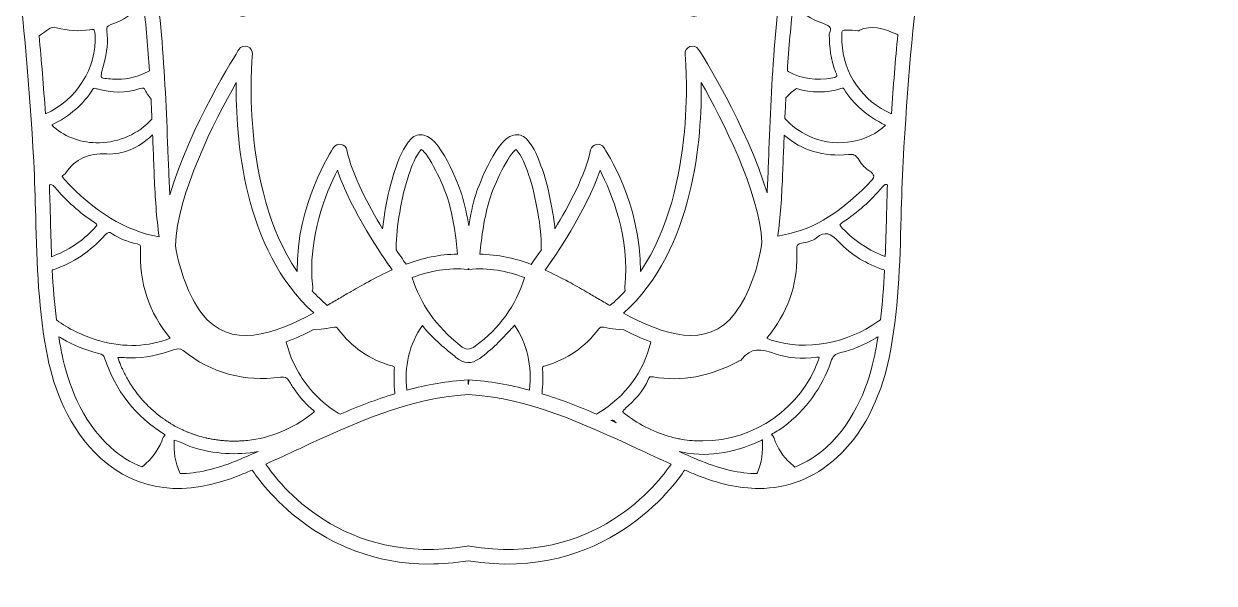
# Model space of a CAD drawing. Extents: x 467 to 8573, y -6014 to -20.
# Drawn here: x 4181 to 5089, y -2994 to -2568 of the extents above; entities that cross this region are included whole.
import ezdxf

# ---------------------------------------------------------------- set-up
doc = ezdxf.new("R2010")
doc.units = 0
doc.header["$MEASUREMENT"] = 0
doc.layers.add('Layer 1', color=7, linetype='Continuous')

# ---------------------------------------------------------------- blocks, each defined once
blk = doc.blocks.new('block 11')
at = {"layer": 'Layer 1', "lineweight": 0}
for points, knots in [([(5549.01, -1461.07), (5546.22, -1459.96), (5543.09, -1461.26), (5541.86, -1463.99), (5541.56, -1464.71), (5524.61, -1501.55), (5481.88, -1542.69), (5481.51, -1532.3), (5481.78, -1521.87), (5483.01, -1511.43), (5485.06, -1494.14), (5492.33, -1458.39), (5508.91, -1447.47), (5468.25, -1474.16), (5424.57, -1497.83), (5368.84, -1567), (5368.74, -1558.25), (5369.06, -1549.45), (5370.1, -1540.66), (5372.11, -1523.36), (5379.38, -1487.62), (5396.02, -1476.7), (5351.77, -1505.76), (5303.94, -1531.19), (5241, -1615.47), (5239.7, -1599.83), (5239.39, -1584.22), (5241.22, -1568.57), (5243.27, -1551.27), (5250.53, -1515.49), (5267.12, -1504.62), (5220.79, -1535.03), (5170.44, -1561.49), (5102.93, -1655.94), (5097.73, -1663.24), (5092.98, -1670.96), (5088.96, -1679.01), (5088.22, -1666.14), (5088.26, -1653.26), (5089.78, -1640.33), (5091.79, -1623.02), (5099.06, -1587.24), (5115.68, -1576.32), (5087.06, -1595.13), (5056.93, -1612.43), (5022.19, -1645.12), (5020.7, -1623.96), (5005.02, -1607.26), (4994.41, -1595.94), (4979.68, -1580.28), (4964.1, -1565.09), (4948.08, -1550.78), (4942.38, -1545.69), (4936.54, -1540.74), (4930.91, -1535.95), (4929.5, -1534.75), (4928.1, -1533.56), (4926.72, -1532.36), (4943.83, -1515.97), (5006.37, -1445.17), (5021.95, -1273.7), (5039.64, -1079.17), (4854.06, -790.77), (4846.16, -778.61), (4846.16, -778.61), (4845.71, -778.88), (4845.71, -778.88), (4845.61, -778.45), (4845.51, -778.03), (4845.39, -777.58), (4821.47, -682.42), (4796.71, -584.01), (4796.45, -483.92), (4796.45, -483.92), (4796.42, -475.23), (4796.42, -475.23), (4796.02, -336.5), (4795.58, -179.26), (4883.6, -61.38), (4883.6, -61.38), (4914.24, -20.33), (4914.24, -20.33), (4914.24, -20.33), (4875.46, -53.81), (4875.46, -53.81), (4874.81, -54.37), (4811.02, -109.91), (4748.21, -206.1), (4690.23, -294.92), (4621.1, -437.67), (4621.1, -613.6), (4621.1, -613.6), (4622.06, -636.94), (4622.06, -636.94), (4554.04, -537.22), (4525.32, -478.68), (4525.03, -478.06), (4525.03, -478.06), (4520, -467.74), (4520, -467.74), (4520, -467.74), (4514.97, -478.06), (4514.97, -478.06), (4514.68, -478.68), (4485.96, -537.22), (4417.94, -636.94), (4417.94, -636.94), (4418.9, -613.36), (4418.9, -613.36), (4418.9, -437.67), (4349.77, -294.92), (4291.79, -206.1), (4228.98, -109.91), (4165.18, -54.37), (4164.54, -53.81), (4164.54, -53.81), (4125.76, -20.33), (4125.76, -20.33), (4125.76, -20.33), (4156.41, -61.38), (4156.41, -61.38), (4244.42, -179.26), (4243.98, -336.48), (4243.58, -475.2), (4243.58, -475.2), (4243.55, -483.92), (4243.55, -483.92), (4243.29, -584.01), (4218.55, -682.42), (4194.61, -777.58), (4194.49, -778.03), (4194.39, -778.45), (4194.29, -778.88), (4194.29, -778.88), (4193.84, -778.61), (4193.84, -778.61), (4185.94, -790.77), (4000.36, -1079.17), (4018.05, -1273.7), (4033.63, -1445.15), (4096.17, -1515.97), (4113.29, -1532.36), (4111.9, -1533.56), (4110.5, -1534.74), (4109.1, -1535.93), (4103.46, -1540.73), (4097.62, -1545.69), (4091.92, -1550.78), (4075.88, -1565.11), (4060.3, -1580.31), (4045.59, -1595.94), (4034.98, -1607.26), (4019.28, -1623.96), (4017.81, -1645.12), (3983.07, -1612.43), (3952.94, -1595.13), (3924.32, -1576.32), (3940.94, -1587.24), (3948.21, -1623.02), (3950.22, -1640.33), (3951.74, -1653.26), (3951.78, -1666.14), (3951.04, -1679.01), (3947.02, -1670.96), (3942.27, -1663.24), (3937.07, -1655.94), (3869.56, -1561.49), (3819.21, -1535.03), (3772.88, -1504.62), (3789.47, -1515.49), (3796.73, -1551.27), (3798.78, -1568.57), (3800.61, -1584.22), (3800.3, -1599.83), (3799, -1615.47), (3736.06, -1531.19), (3688.23, -1505.76), (3644, -1476.7), (3660.62, -1487.62), (3667.89, -1523.36), (3669.9, -1540.66), (3670.94, -1549.45), (3671.27, -1558.25), (3671.16, -1567), (3615.43, -1497.83), (3571.75, -1474.16), (3531.09, -1447.47), (3547.67, -1458.39), (3554.94, -1494.14), (3556.99, -1511.43), (3558.22, -1521.87), (3558.49, -1532.3), (3558.12, -1542.71), (3515.35, -1501.51), (3498.44, -1464.69), (3498.14, -1463.99), (3496.91, -1461.26), (3493.78, -1459.96), (3490.99, -1461.07), (3488.19, -1462.16), (3486.77, -1465.25), (3487.74, -1468.09), (3488.09, -1469.09), (3507.35, -1523.1), (3554.8, -1581.13), (3558.71, -1585.91), (3562.81, -1590.71), (3567.09, -1595.48), (3591.63, -1622.96), (3622.57, -1650.43), (3660.91, -1672.82), (3665.41, -1675.46), (3670.09, -1678.04), (3674.81, -1680.55), (3686.3, -1686.62), (3698.41, -1692.17), (3711.16, -1697.17), (3715.55, -1698.91), (3720.07, -1700.6), (3724.64, -1702.15), (3731.77, -1704.66), (3739.08, -1706.93), (3746.6, -1709.01), (3761.84, -1713.22), (3776.38, -1717.44), (3790.25, -1721.62), (3795.17, -1723.1), (3800.01, -1724.55), (3804.79, -1726), (3811.12, -1727.98), (3817.3, -1729.93), (3823.34, -1731.89), (3827.93, -1733.36), (3832.4, -1734.81), (3836.8, -1736.29), (3844.24, -1738.77), (3851.46, -1741.23), (3858.47, -1743.68), (3843.71, -1761.28), (3832.18, -1784.72), (3824.14, -1813.51), (3815.71, -1843.69), (3812.88, -1877.04), (3815.74, -1912.6), (3816.41, -1920.92), (3817.95, -1929.11), (3819.41, -1937.03), (3821.39, -1947.58), (3823.23, -1957.54), (3823.22, -1967.76), (3823.2, -1978.19), (3821.8, -1988.89), (3820.44, -1999.23), (3819.11, -2009.47), (3817.71, -2020.05), (3817.57, -2030.71), (3817.25, -2056.67), (3824.58, -2083.1), (3838.29, -2105.16), (3841.72, -2110.71), (3845.55, -2116), (3849.27, -2121.12), (3853.8, -2127.36), (3858.06, -2133.25), (3861.73, -2139.61), (3869.12, -2152.46), (3868.86, -2163.88), (3868.57, -2177.07), (3868.39, -2185.48), (3868.18, -2194.18), (3870.01, -2203.81), (3878.66, -2249.44), (3913.59, -2284.23), (3950.89, -2303.97), (3864.82, -2290.54), (3795.2, -2262.97), (3772.66, -2243.24), (3772.66, -2243.24), (3764.59, -2250.9), (3764.59, -2250.9), (3766.33, -2253.1), (3807.84, -2305.3), (3879.55, -2351.29), (3930.79, -2384.14), (4005.31, -2418.13), (4094.34, -2418.11), (4114.02, -2418.11), (4134.43, -2416.46), (4155.43, -2412.75), (4023.6, -2519.42), (3848.4, -2482.83), (3840.71, -2481.16), (3840.71, -2481.16), (3840.69, -2481.3), (3840.69, -2481.3), (3840.69, -2481.3), (3839.41, -2480.99), (3839.41, -2480.99), (3839.41, -2480.99), (3839.41, -2486.86), (3839.41, -2486.86), (3839.41, -2486.86), (3837.07, -2491.66), (3837.07, -2491.66), (3837.07, -2491.66), (3837.55, -2491.83), (3837.55, -2491.83), (3837.55, -2491.83), (3837.53, -2491.86), (3837.53, -2491.86), (3841.05, -2493.19), (3924.94, -2524.52), (4034.71, -2530.07), (4045.42, -2530.6), (4056, -2530.87), (4066.44, -2530.87), (4104.43, -2530.87), (4140.55, -2527.27), (4174.61, -2520.24), (4180.58, -2565.47), (4184.88, -2614.05), (4188.13, -2672.58), (4188.89, -2686.42), (4189.29, -2700.87), (4189.66, -2714.83), (4190.64, -2750.6), (4191.66, -2787.59), (4198.84, -2822.33), (4203.48, -2844.77), (4214.25, -2876.26), (4239.23, -2898.88), (4267.71, -2924.67), (4303.75, -2928.93), (4346.34, -2911.56), (4349.19, -2910.4), (4352.06, -2909.17), (4354.91, -2907.96), (4361.51, -2917.99), (4405.57, -2979.66), (4489.9, -2979.66), (4499.42, -2979.66), (4509.45, -2978.88), (4520, -2977.15), (4624, -2994.25), (4677.74, -2919.12), (4685.09, -2907.96), (4687.94, -2909.17), (4690.81, -2910.4), (4693.66, -2911.56), (4710.77, -2918.54), (4726.83, -2922.02), (4741.76, -2922.02), (4763.99, -2922.02), (4783.74, -2914.31), (4800.77, -2898.88), (4825.75, -2876.26), (4836.52, -2844.77), (4841.16, -2822.33), (4848.34, -2787.59), (4849.37, -2750.6), (4850.34, -2714.83), (4850.71, -2700.87), (4851.11, -2686.42), (4851.87, -2672.58), (4855.12, -2614.05), (4859.42, -2565.47), (4865.39, -2520.24), (4899.45, -2527.28), (4935.57, -2530.87), (4973.56, -2530.87), (4983.98, -2530.87), (4994.58, -2530.6), (5005.29, -2530.07), (5115.05, -2524.52), (5198.95, -2493.19), (5202.47, -2491.86), (5202.47, -2491.86), (5202.45, -2491.81), (5202.45, -2491.81), (5202.45, -2491.81), (5202.98, -2491.62), (5202.98, -2491.62), (5202.98, -2491.62), (5200.59, -2486.59), (5200.59, -2486.59), (5200.59, -2486.59), (5200.59, -2480.99), (5200.59, -2480.99), (5200.59, -2480.99), (5199.16, -2481.04), (5199.16, -2481.04), (5199.16, -2481.04), (5198.63, -2481.32), (5198.63, -2481.32), (5184.51, -2484.27), (5013.74, -2517.23), (4884.57, -2412.75), (4905.57, -2416.46), (4925.96, -2418.11), (4945.66, -2418.11), (5034.69, -2418.11), (5109.21, -2384.14), (5160.45, -2351.29), (5232.16, -2305.3), (5273.67, -2253.1), (5275.41, -2250.9), (5275.41, -2250.9), (5267.34, -2243.24), (5267.34, -2243.24), (5244.8, -2262.97), (5175.18, -2290.54), (5089.13, -2303.97), (5126.41, -2284.23), (5161.34, -2249.44), (5169.99, -2203.81), (5171.82, -2194.18), (5171.61, -2185.48), (5171.43, -2177.07), (5171.14, -2163.88), (5170.88, -2152.46), (5178.27, -2139.61), (5181.94, -2133.25), (5186.2, -2127.36), (5190.73, -2121.12), (5194.45, -2116), (5198.28, -2110.71), (5201.71, -2105.16), (5215.42, -2083.1), (5222.75, -2056.67), (5222.43, -2030.71), (5222.29, -2020.05), (5220.89, -2009.47), (5219.56, -1999.23), (5218.2, -1988.89), (5216.8, -1978.19), (5216.78, -1967.76), (5216.77, -1957.54), (5218.61, -1947.58), (5220.59, -1937.03), (5222.05, -1929.11), (5223.59, -1920.92), (5224.26, -1912.6), (5227.12, -1877.04), (5224.29, -1843.69), (5215.86, -1813.51), (5207.82, -1784.7), (5196.29, -1761.26), (5181.53, -1743.67), (5214.1, -1732.28), (5251.06, -1720.78), (5293.4, -1709.01), (5485.31, -1655.72), (5551.62, -1469.98), (5552.26, -1468.09), (5553.23, -1465.25), (5551.81, -1462.16), (5549.01, -1461.07)], [0, 0, 0, 0, 1, 1, 1, 2, 2, 2, 3, 3, 3, 4, 4, 4, 5, 5, 5, 6, 6, 6, 7, 7, 7, 8, 8, 8, 9, 9, 9, 10, 10, 10, 11, 11, 11, 12, 12, 12, 13, 13, 13, 14, 14, 14, 15, 15, 15, 16, 16, 16, 17, 17, 17, 18, 18, 18, 19, 19, 19, 20, 20, 20, 21, 21, 21, 22, 22, 22, 23, 23, 23, 24, 24, 24, 25, 25, 25, 26, 26, 26, 27, 27, 27, 28, 28, 28, 29, 29, 29, 30, 30, 30, 31, 31, 31, 32, 32, 32, 33, 33, 33, 34, 34, 34, 35, 35, 35, 36, 36, 36, 37, 37, 37, 38, 38, 38, 39, 39, 39, 40, 40, 40, 41, 41, 41, 42, 42, 42, 43, 43, 43, 44, 44, 44, 45, 45, 45, 46, 46, 46, 47, 47, 47, 48, 48, 48, 49, 49, 49, 50, 50, 50, 51, 51, 51, 52, 52, 52, 53, 53, 53, 54, 54, 54, 55, 55, 55, 56, 56, 56, 57, 57, 57, 58, 58, 58, 59, 59, 59, 60, 60, 60, 61, 61, 61, 62, 62, 62, 63, 63, 63, 64, 64, 64, 65, 65, 65, 66, 66, 66, 67, 67, 67, 68, 68, 68, 69, 69, 69, 70, 70, 70, 71, 71, 71, 72, 72, 72, 73, 73, 73, 74, 74, 74, 75, 75, 75, 76, 76, 76, 77, 77, 77, 78, 78, 78, 79, 79, 79, 80, 80, 80, 81, 81, 81, 82, 82, 82, 83, 83, 83, 84, 84, 84, 85, 85, 85, 86, 86, 86, 87, 87, 87, 88, 88, 88, 89, 89, 89, 90, 90, 90, 91, 91, 91, 92, 92, 92, 93, 93, 93, 94, 94, 94, 95, 95, 95, 96, 96, 96, 97, 97, 97, 98, 98, 98, 99, 99, 99, 100, 100, 100, 101, 101, 101, 102, 102, 102, 103, 103, 103, 104, 104, 104, 105, 105, 105, 106, 106, 106, 107, 107, 107, 108, 108, 108, 109, 109, 109, 110, 110, 110, 111, 111, 111, 112, 112, 112, 113, 113, 113, 114, 114, 114, 115, 115, 115, 116, 116, 116, 117, 117, 117, 118, 118, 118, 119, 119, 119, 120, 120, 120, 121, 121, 121, 122, 122, 122, 123, 123, 123, 124, 124, 124, 125, 125, 125, 126, 126, 126, 127, 127, 127, 128, 128, 128, 129, 129, 129, 130, 130, 130, 131, 131, 131, 132, 132, 132, 133, 133, 133, 134, 134, 134, 135, 135, 135, 136, 136, 136, 137, 137, 137, 138, 138, 138, 139, 139, 139, 140, 140, 140, 141, 141, 141, 142, 142, 142, 143, 143, 143, 144, 144, 144, 145, 145, 145, 146, 146, 146, 147, 147, 147, 148, 148, 148, 149, 149, 149, 150, 150, 150, 151, 151, 151, 152, 152, 152, 152]), ([(4749.46, -2663.39), (4749.17, -2670.35), (4748.89, -2677.33), (4748.6, -2684.31), (4748.43, -2688.4), (4748.23, -2692.51), (4748.01, -2696.61), (4732.39, -2644.89), (4697.57, -2590.11), (4695.69, -2587.18), (4694.27, -2584.99), (4691.56, -2584.07), (4689.12, -2584.93), (4686.68, -2585.78), (4685.14, -2588.2), (4685.42, -2590.78), (4685.54, -2591.94), (4695.28, -2691.92), (4651.27, -2756.61), (4652.02, -2705.31), (4624.69, -2663.81), (4623.44, -2661.92), (4622.19, -2660.08), (4619.96, -2659.14), (4617.74, -2659.55), (4615.54, -2659.96), (4613.8, -2661.66), (4613.32, -2663.85), (4609.11, -2683.2), (4596.82, -2706.25), (4586.05, -2723.88), (4585.59, -2719.27), (4584.89, -2714.46), (4583.96, -2709.37), (4582.01, -2698.88), (4579.98, -2688.64), (4576.46, -2678.79), (4573.75, -2671.17), (4570.37, -2661.68), (4564.23, -2655.4), (4561.52, -2652.64), (4558.04, -2651.59), (4554.42, -2652.48), (4539.59, -2656.12), (4525.75, -2697.36), (4525.61, -2697.77), (4523.23, -2705.7), (4521.54, -2713.76), (4520.26, -2721.62), (4518.99, -2713.76), (4517.3, -2705.7), (4514.9, -2697.77), (4514.78, -2697.36), (4500.92, -2656.12), (4486.09, -2652.48), (4482.48, -2651.59), (4479, -2652.64), (4476.28, -2655.4), (4470.14, -2661.68), (4466.76, -2671.17), (4464.05, -2678.79), (4460.55, -2688.64), (4458.5, -2698.88), (4456.56, -2709.37), (4455.62, -2714.46), (4454.94, -2719.27), (4454.46, -2723.88), (4443.69, -2706.25), (4431.42, -2683.2), (4427.19, -2663.85), (4426.71, -2661.66), (4424.97, -2659.96), (4422.77, -2659.55), (4420.55, -2659.14), (4418.33, -2660.08), (4417.09, -2661.92), (4415.83, -2663.81), (4388.49, -2705.31), (4389.24, -2756.61), (4345.23, -2691.92), (4354.98, -2591.94), (4355.1, -2590.78), (4355.37, -2588.2), (4353.83, -2585.78), (4351.39, -2584.93), (4348.95, -2584.07), (4346.24, -2584.99), (4344.84, -2587.18), (4342.93, -2590.15), (4307.45, -2645.93), (4292.08, -2698.08), (4291.81, -2693.49), (4291.58, -2688.9), (4291.4, -2684.31), (4291.11, -2677.34), (4290.83, -2670.4), (4290.56, -2663.44), (4288.27, -2605.78), (4285.89, -2546.19), (4271.93, -2488.06), (4277.88, -2485.22), (4283.75, -2482.27), (4289.5, -2479.17), (4294.04, -2490.67), (4308.32, -2521.13), (4344.09, -2560.1), (4345.16, -2561.26), (4346.65, -2561.91), (4348.22, -2561.91), (4348.36, -2561.91), (4348.49, -2561.91), (4348.61, -2561.89), (4350.32, -2561.77), (4351.87, -2560.88), (4352.83, -2559.47), (4353.63, -2558.32), (4371.97, -2531.06), (4374.31, -2495.84), (4374.33, -2495.84), (4374.33, -2495.84), (4374.33, -2495.84), (4379.33, -2493.93), (4384.58, -2491.81), (4390.01, -2489.47), (4395.78, -2494.69), (4411.18, -2509.54), (4414.55, -2522.52), (4415.11, -2524.69), (4416.9, -2526.31), (4419.12, -2526.65), (4419.39, -2526.69), (4419.68, -2526.7), (4419.96, -2526.7), (4421.87, -2526.7), (4423.69, -2525.72), (4424.72, -2524.06), (4425.54, -2522.73), (4444.82, -2491.14), (4444.82, -2461.33), (4444.82, -2460.98), (4444.77, -2460.63), (4444.7, -2460.29), (4444.71, -2460.29), (4444.71, -2460.29), (4444.71, -2460.29), (4446.23, -2459.29), (4447.75, -2458.26), (4449.25, -2457.24), (4449.25, -2457.24), (4449.25, -2457.24), (4449.27, -2457.24), (4462.8, -2473.09), (4481.08, -2497.65), (4481.45, -2507.39), (4481.56, -2509.97), (4483.4, -2512.12), (4485.92, -2512.64), (4486.3, -2512.71), (4486.67, -2512.76), (4487.05, -2512.76), (4489.17, -2512.76), (4491.15, -2511.55), (4492.08, -2509.57), (4493.31, -2507.01), (4522.03, -2446.13), (4510.43, -2396.94), (4510.34, -2396.64), (4510.24, -2396.35), (4510.12, -2396.06), (4510.12, -2396.06), (4510.14, -2396.05), (4510.14, -2396.05), (4513.77, -2390.25), (4517.08, -2384.17), (4520, -2377.84), (4522.92, -2384.17), (4526.23, -2390.25), (4529.86, -2396.05), (4529.86, -2396.05), (4529.88, -2396.06), (4529.88, -2396.06), (4529.76, -2396.35), (4529.64, -2396.64), (4529.57, -2396.94), (4517.97, -2446.13), (4546.69, -2507.01), (4547.92, -2509.57), (4548.85, -2511.55), (4550.83, -2512.76), (4552.95, -2512.76), (4553.33, -2512.76), (4553.7, -2512.71), (4554.08, -2512.64), (4556.6, -2512.12), (4558.44, -2509.97), (4558.55, -2507.39), (4558.92, -2497.65), (4577.2, -2473.09), (4590.73, -2457.24), (4590.75, -2457.24), (4590.75, -2457.24), (4590.75, -2457.24), (4592.25, -2458.26), (4593.77, -2459.29), (4595.29, -2460.29), (4595.23, -2460.63), (4595.18, -2460.98), (4595.18, -2461.33), (4595.18, -2491.14), (4614.47, -2522.73), (4615.28, -2524.06), (4616.31, -2525.72), (4618.13, -2526.7), (4620.04, -2526.7), (4620.32, -2526.7), (4620.59, -2526.69), (4620.88, -2526.65), (4623.1, -2526.31), (4624.89, -2524.69), (4625.45, -2522.52), (4628.82, -2509.54), (4644.22, -2494.69), (4649.99, -2489.47), (4655.42, -2491.81), (4660.67, -2493.93), (4665.67, -2495.84), (4665.67, -2495.84), (4665.67, -2495.84), (4665.69, -2495.84), (4668.03, -2531.06), (4686.37, -2558.32), (4687.17, -2559.47), (4688.13, -2560.88), (4689.68, -2561.77), (4691.39, -2561.89), (4691.53, -2561.91), (4691.64, -2561.91), (4691.78, -2561.91), (4693.35, -2561.91), (4694.84, -2561.26), (4695.91, -2560.1), (4731.68, -2521.13), (4745.94, -2490.67), (4750.48, -2479.18), (4756.25, -2482.27), (4762.12, -2485.22), (4768.07, -2488.06), (4754.11, -2546.17), (4751.73, -2605.74), (4749.46, -2663.39)], [0, 0, 0, 0, 1, 1, 1, 2, 2, 2, 3, 3, 3, 4, 4, 4, 5, 5, 5, 6, 6, 6, 7, 7, 7, 8, 8, 8, 9, 9, 9, 10, 10, 10, 11, 11, 11, 12, 12, 12, 13, 13, 13, 14, 14, 14, 15, 15, 15, 16, 16, 16, 17, 17, 17, 18, 18, 18, 19, 19, 19, 20, 20, 20, 21, 21, 21, 22, 22, 22, 23, 23, 23, 24, 24, 24, 25, 25, 25, 26, 26, 26, 27, 27, 27, 28, 28, 28, 29, 29, 29, 30, 30, 30, 31, 31, 31, 32, 32, 32, 33, 33, 33, 34, 34, 34, 35, 35, 35, 36, 36, 36, 37, 37, 37, 38, 38, 38, 39, 39, 39, 40, 40, 40, 41, 41, 41, 42, 42, 42, 43, 43, 43, 44, 44, 44, 45, 45, 45, 46, 46, 46, 47, 47, 47, 48, 48, 48, 49, 49, 49, 50, 50, 50, 51, 51, 51, 52, 52, 52, 53, 53, 53, 54, 54, 54, 55, 55, 55, 56, 56, 56, 57, 57, 57, 58, 58, 58, 59, 59, 59, 60, 60, 60, 61, 61, 61, 62, 62, 62, 63, 63, 63, 64, 64, 64, 65, 65, 65, 66, 66, 66, 67, 67, 67, 68, 68, 68, 69, 69, 69, 70, 70, 70, 71, 71, 71, 72, 72, 72, 73, 73, 73, 74, 74, 74, 75, 75, 75, 76, 76, 76, 77, 77, 77, 78, 78, 78, 79, 79, 79, 80, 80, 80, 81, 81, 81, 82, 82, 82, 83, 83, 83, 83]), ([(4243.99, -2572.98), (4243.62, -2570.2), (4243.93, -2569.36), (4246.98, -2568.27), (4256.84, -2564.79), (4265.2, -2559.3), (4271.89, -2551.96), (4273.97, -2569.01), (4275.42, -2586.14), (4276.52, -2603.46), (4276.52, -2603.46), (4275.46, -2604.02), (4275.46, -2604.02), (4268.38, -2607.88), (4260.27, -2609.89), (4252.03, -2609.81), (4252.03, -2609.81), (4251.25, -2609.81), (4251.25, -2609.81), (4250.75, -2609.81), (4250.26, -2609.82), (4249.76, -2609.79), (4246.11, -2609.65), (4240.58, -2609.41), (4239.81, -2608.37), (4239.1, -2607.37), (4240.53, -2602.35), (4241.47, -2599.04), (4244.3, -2589.16), (4245.1, -2580.87), (4243.99, -2572.98)], [0, 0, 0, 0, 1, 1, 1, 2, 2, 2, 3, 3, 3, 4, 4, 4, 5, 5, 5, 6, 6, 6, 7, 7, 7, 8, 8, 8, 9, 9, 9, 10, 10, 10, 10]), ([(4770.87, -2554.23), (4774.61, -2559.71), (4781.02, -2563.96), (4790.48, -2567.18), (4793.84, -2568.34), (4795.6, -2569.42), (4796.16, -2570.68), (4796.59, -2571.62), (4796.43, -2573), (4795.68, -2574.81), (4795.68, -2574.81), (4795.48, -2575.3), (4795.48, -2575.3), (4795.48, -2575.3), (4795.48, -2575.83), (4795.48, -2575.83), (4795.65, -2585.01), (4796.35, -2594.79), (4800.32, -2604.12), (4801.48, -2606.82), (4801.19, -2607.59), (4801.13, -2607.72), (4801.06, -2607.83), (4800.63, -2608.42), (4798.22, -2608.83), (4785.36, -2611.1), (4774.03, -2609.55), (4764.56, -2604.23), (4764.56, -2604.23), (4763.48, -2603.61), (4763.48, -2603.61), (4764.59, -2585.9), (4766.08, -2568.37), (4768.23, -2550.94), (4769.17, -2551.91), (4770.04, -2553), (4770.87, -2554.23)], [0, 0, 0, 0, 1, 1, 1, 2, 2, 2, 3, 3, 3, 4, 4, 4, 5, 5, 5, 6, 6, 6, 7, 7, 7, 8, 8, 8, 9, 9, 9, 10, 10, 10, 11, 11, 11, 12, 12, 12, 12]), ([(4197.1, -2636.32), (4195.67, -2615.32), (4194.06, -2595.56), (4192.26, -2576.68), (4192.26, -2576.68), (4193.31, -2576.04), (4193.31, -2576.04), (4195.4, -2574.76), (4197.27, -2573.46), (4199.08, -2572.06), (4201.37, -2570.3), (4203.13, -2569.91), (4205.57, -2570.59), (4214.29, -2573.05), (4222.83, -2573.55), (4230.99, -2572.09), (4233.26, -2571.68), (4233.94, -2572.04), (4234.1, -2572.18), (4234.42, -2572.44), (4234.83, -2573.29), (4234.98, -2575.95), (4236.43, -2601.15), (4220.89, -2625.85), (4197.1, -2636.32)], [0, 0, 0, 0, 1, 1, 1, 2, 2, 2, 3, 3, 3, 4, 4, 4, 5, 5, 5, 6, 6, 6, 7, 7, 7, 8, 8, 8, 8]), ([(4842.91, -2636.24), (4820.78, -2626.73), (4806.31, -2605.76), (4805.14, -2581.27), (4804.95, -2577.37), (4804.76, -2573.68), (4805.48, -2572.98), (4806.38, -2572.09), (4811.23, -2572.42), (4817.37, -2572.85), (4817.37, -2572.85), (4818.05, -2572.9), (4818.05, -2572.9), (4818.05, -2572.9), (4818.67, -2572.59), (4818.67, -2572.59), (4827.49, -2568.31), (4836.38, -2570.7), (4846.99, -2575.61), (4846.99, -2575.61), (4847.81, -2575.99), (4847.81, -2575.99), (4845.97, -2595.05), (4844.35, -2615.01), (4842.91, -2636.24)], [0, 0, 0, 0, 1, 1, 1, 2, 2, 2, 3, 3, 3, 4, 4, 4, 5, 5, 5, 6, 6, 6, 7, 7, 7, 8, 8, 8, 8]), ([(4236.57, -2617.31), (4247.66, -2620.49), (4258.67, -2620.4), (4269.28, -2617.06), (4271.96, -2616.22), (4272.46, -2616.68), (4273.22, -2618.35), (4273.75, -2619.48), (4274.42, -2620.59), (4275.41, -2621.97), (4275.41, -2621.97), (4277.73, -2625.21), (4277.73, -2625.21), (4277.97, -2630.23), (4278.21, -2635.25), (4278.41, -2640.3), (4278.41, -2640.3), (4276.23, -2642.45), (4276.23, -2642.45), (4265.61, -2652.98), (4250.82, -2658.78), (4235.63, -2658.39), (4222.58, -2658.03), (4210.74, -2653.23), (4201.88, -2644.79), (4215.79, -2637.99), (4226.08, -2629.04), (4233.28, -2617.48), (4233.58, -2616.97), (4233.74, -2616.73), (4234.2, -2616.73), (4234.56, -2616.73), (4235.12, -2616.89), (4236.11, -2617.18), (4236.11, -2617.18), (4236.57, -2617.31), (4236.57, -2617.31)], [0, 0, 0, 0, 1, 1, 1, 2, 2, 2, 3, 3, 3, 4, 4, 4, 5, 5, 5, 6, 6, 6, 7, 7, 7, 8, 8, 8, 9, 9, 9, 10, 10, 10, 11, 11, 11, 12, 12, 12, 12]), ([(4401.92, -2788.14), (4372.04, -2804.28), (4337.81, -2816.86), (4316.51, -2788.46), (4305.73, -2774.06), (4299.76, -2756.21), (4296.29, -2736.95), (4297.57, -2697.38), (4326.27, -2641.49), (4342.81, -2612.43), (4342.16, -2653.51), (4347.91, -2739.63), (4401.92, -2788.14)], [0, 0, 0, 0, 1, 1, 1, 2, 2, 2, 3, 3, 3, 4, 4, 4, 4]), ([(4638.39, -2788.31), (4692.6, -2739.83), (4698.35, -2653.56), (4697.72, -2612.43), (4713.91, -2640.91), (4741.79, -2695.14), (4744.12, -2734.54), (4740.72, -2754.71), (4734.71, -2773.46), (4723.47, -2788.46), (4702.26, -2816.77), (4668.22, -2804.37), (4638.39, -2788.31)], [0, 0, 0, 0, 1, 1, 1, 2, 2, 2, 3, 3, 3, 4, 4, 4, 4]), ([(4782.88, -2654.56), (4775.44, -2651.59), (4768.86, -2647.23), (4763.26, -2641.58), (4763.26, -2641.58), (4761.59, -2639.91), (4761.59, -2639.91), (4761.83, -2634.63), (4762.07, -2629.38), (4762.32, -2624.16), (4762.32, -2624.16), (4764.35, -2622.07), (4764.35, -2622.07), (4767.77, -2618.58), (4769.76, -2617.35), (4770.45, -2617.07), (4781.98, -2620.4), (4793.38, -2620.39), (4804.32, -2617.04), (4806.14, -2616.48), (4806.3, -2616.73), (4806.79, -2617.52), (4814.01, -2629.07), (4824.33, -2638.05), (4838.31, -2644.87), (4825.89, -2657.75), (4801.84, -2662.16), (4782.88, -2654.56)], [0, 0, 0, 0, 1, 1, 1, 2, 2, 2, 3, 3, 3, 4, 4, 4, 5, 5, 5, 6, 6, 6, 7, 7, 7, 8, 8, 8, 9, 9, 9, 9]), ([(4211.3, -2682.57), (4211.88, -2682.21), (4212.32, -2681.8), (4212.65, -2681.34), (4220.09, -2670.64), (4229.46, -2666.32), (4244.01, -2666.9), (4256.21, -2667.4), (4267.66, -2662.63), (4278.92, -2652.4), (4279.08, -2656.2), (4279.23, -2660.04), (4279.38, -2663.88), (4279.66, -2670.84), (4279.93, -2677.8), (4280.22, -2684.78), (4280.87, -2699.92), (4281.79, -2715.28), (4283.91, -2730.14), (4258.19, -2725.48), (4234.49, -2711.13), (4211.47, -2686.22), (4209.85, -2684.44), (4209.9, -2683.85), (4209.9, -2683.83), (4209.9, -2683.83), (4210, -2683.37), (4211.3, -2682.57)], [0, 0, 0, 0, 1, 1, 1, 2, 2, 2, 3, 3, 3, 4, 4, 4, 5, 5, 5, 6, 6, 6, 7, 7, 7, 8, 8, 8, 9, 9, 9, 9]), ([(4829.43, -2683.66), (4829.62, -2685.33), (4827.4, -2687.77), (4825.22, -2689.92), (4800.03, -2714.73), (4781.86, -2725.17), (4756.2, -2729.54), (4758.24, -2714.87), (4759.15, -2699.73), (4759.78, -2684.78), (4760.07, -2677.79), (4760.34, -2670.81), (4760.62, -2663.83), (4760.77, -2660.08), (4760.91, -2656.32), (4761.06, -2652.58), (4774.61, -2664.24), (4791.08, -2669.2), (4810.07, -2667.29), (4813.96, -2666.92), (4815.7, -2667.65), (4817.49, -2670.47), (4819.4, -2673.49), (4822.05, -2677.24), (4825.56, -2679.49), (4827.98, -2681.06), (4829.32, -2682.5), (4829.43, -2683.66)], [0, 0, 0, 0, 1, 1, 1, 2, 2, 2, 3, 3, 3, 4, 4, 4, 5, 5, 5, 6, 6, 6, 7, 7, 7, 8, 8, 8, 9, 9, 9, 9]), ([(4472.44, -2750.94), (4471.37, -2749.46), (4468.52, -2745.51), (4464.76, -2739.92), (4464.88, -2739.46), (4464.97, -2738.98), (4464.95, -2738.48), (4464.85, -2730.31), (4465.7, -2721.45), (4467.56, -2711.42), (4469.42, -2701.39), (4471.35, -2691.63), (4474.59, -2682.55), (4476.86, -2676.13), (4479.7, -2668.2), (4483.98, -2663.56), (4489.58, -2666.39), (4500.91, -2690.16), (4504.2, -2701.01), (4508.5, -2715.21), (4510.41, -2730.14), (4511.78, -2743.4), (4497.97, -2743.3), (4484.68, -2746.44), (4472.44, -2750.94)], [0, 0, 0, 0, 1, 1, 1, 2, 2, 2, 3, 3, 3, 4, 4, 4, 5, 5, 5, 6, 6, 6, 7, 7, 7, 8, 8, 8, 8]), ([(4528.74, -2743.4), (4530.1, -2730.14), (4532.01, -2715.21), (4536.31, -2701.01), (4539.61, -2690.16), (4550.95, -2666.39), (4556.53, -2663.56), (4560.83, -2668.2), (4563.65, -2676.13), (4565.94, -2682.55), (4569.16, -2691.63), (4571.11, -2701.39), (4572.97, -2711.42), (4574.83, -2721.45), (4575.68, -2730.31), (4575.56, -2738.48), (4575.54, -2738.98), (4575.63, -2739.46), (4575.75, -2739.92), (4571.82, -2745.75), (4568.92, -2749.76), (4567.95, -2751.09), (4555.77, -2746.55), (4542.51, -2743.38), (4528.74, -2743.4)], [0, 0, 0, 0, 1, 1, 1, 2, 2, 2, 3, 3, 3, 4, 4, 4, 5, 5, 5, 6, 6, 6, 7, 7, 7, 8, 8, 8, 8]), ([(4401.15, -2768.48), (4396.99, -2730.91), (4411.24, -2696.42), (4420.01, -2679.36), (4430.81, -2710.79), (4454.46, -2745.07), (4461.8, -2755.29), (4455.29, -2758.18), (4449.2, -2761.31), (4443.61, -2764.37), (4439.22, -2766.76), (4434.9, -2769.23), (4430.57, -2771.71), (4430.57, -2771.71), (4429.61, -2772.25), (4429.61, -2772.25), (4426.92, -2773.79), (4424.08, -2775.46), (4421.15, -2777.18), (4418.27, -2778.86), (4415.3, -2780.6), (4412.26, -2782.35), (4408.15, -2778.89), (4404.31, -2775.15), (4400.74, -2771.23), (4401.1, -2770.39), (4401.27, -2769.45), (4401.15, -2768.48)], [0, 0, 0, 0, 1, 1, 1, 2, 2, 2, 3, 3, 3, 4, 4, 4, 5, 5, 5, 6, 6, 6, 7, 7, 7, 8, 8, 8, 9, 9, 9, 9]), ([(4639.77, -2771.23), (4636.15, -2775.22), (4632.25, -2779.01), (4628.05, -2782.53), (4624.91, -2780.72), (4621.82, -2778.92), (4618.85, -2777.18), (4615.92, -2775.46), (4613.08, -2773.79), (4610.39, -2772.25), (4610.39, -2772.25), (4609.69, -2771.84), (4609.69, -2771.84), (4605.27, -2769.32), (4600.87, -2766.79), (4596.39, -2764.37), (4590.92, -2761.38), (4584.94, -2758.31), (4578.6, -2755.46), (4585.8, -2745.46), (4609.65, -2710.98), (4620.51, -2679.36), (4629.28, -2696.42), (4643.54, -2730.91), (4639.36, -2768.48), (4639.26, -2769.45), (4639.43, -2770.39), (4639.77, -2771.23)], [0, 0, 0, 0, 1, 1, 1, 2, 2, 2, 3, 3, 3, 4, 4, 4, 5, 5, 5, 6, 6, 6, 7, 7, 7, 8, 8, 8, 9, 9, 9, 9]), ([(4839.16, -2714.53), (4838.89, -2724.68), (4838.6, -2734.95), (4838.17, -2745.21), (4826.12, -2740.74), (4815.2, -2733.55), (4805.7, -2723.77), (4803.7, -2721.73), (4803.67, -2721.04), (4803.67, -2720.92), (4803.69, -2720.89), (4803.77, -2720.21), (4806.02, -2718.76), (4816.86, -2711.74), (4826.96, -2702.75), (4836, -2692.04), (4837.83, -2689.89), (4838.58, -2690.07), (4839.3, -2690.28), (4839.3, -2690.28), (4839.89, -2690.45), (4839.89, -2690.45), (4839.6, -2698.5), (4839.37, -2706.59), (4839.16, -2714.53)], [0, 0, 0, 0, 1, 1, 1, 2, 2, 2, 3, 3, 3, 4, 4, 4, 5, 5, 5, 6, 6, 6, 7, 7, 7, 8, 8, 8, 8]), ([(4200.84, -2714.53), (4200.63, -2706.61), (4200.4, -2698.55), (4200.11, -2690.52), (4200.11, -2690.52), (4200.65, -2690.36), (4200.65, -2690.36), (4201.45, -2690.16), (4202.29, -2689.94), (4204.29, -2692.31), (4213.09, -2702.72), (4223.18, -2711.71), (4234.3, -2719), (4236.31, -2720.33), (4236.43, -2720.94), (4236.43, -2720.94), (4236.45, -2720.98), (4236.49, -2721.54), (4234.63, -2723.5), (4225.14, -2733.42), (4214.11, -2740.74), (4201.83, -2745.27), (4201.4, -2734.99), (4201.11, -2724.71), (4200.84, -2714.53)], [0, 0, 0, 0, 1, 1, 1, 2, 2, 2, 3, 3, 3, 4, 4, 4, 5, 5, 5, 6, 6, 6, 7, 7, 7, 8, 8, 8, 8]), ([(4202.31, -2755.38), (4202.31, -2755.38), (4202.97, -2755.15), (4202.97, -2755.15), (4218.07, -2750.12), (4231.43, -2741.21), (4242.73, -2728.65), (4245, -2726.15), (4245.77, -2726.23), (4248, -2727.68), (4253.43, -2731.2), (4259.64, -2733.76), (4267.01, -2735.5), (4269.45, -2736.08), (4269.88, -2736.61), (4269.78, -2738.79), (4268.46, -2765.05), (4276.07, -2788.14), (4292.4, -2807.42), (4275.58, -2814.01), (4257.52, -2814.67), (4238.74, -2809.42), (4227.02, -2806.12), (4216.47, -2801.24), (4207.41, -2794.86), (4207.41, -2794.86), (4205.5, -2793.51), (4205.5, -2793.51), (4203.94, -2780.96), (4202.97, -2768.19), (4202.31, -2755.38)], [0, 0, 0, 0, 1, 1, 1, 2, 2, 2, 3, 3, 3, 4, 4, 4, 5, 5, 5, 6, 6, 6, 7, 7, 7, 8, 8, 8, 9, 9, 9, 10, 10, 10, 10]), ([(4834.52, -2793.39), (4834.52, -2793.39), (4832.61, -2794.73), (4832.61, -2794.73), (4808.6, -2811.58), (4777.82, -2817.13), (4752.27, -2809.2), (4750.8, -2808.74), (4749.37, -2808.15), (4747.73, -2807.49), (4748.81, -2806.09), (4749.8, -2804.81), (4750.77, -2803.53), (4765.29, -2784.42), (4771.98, -2763), (4770.65, -2739.9), (4770.45, -2736.28), (4771.2, -2735.65), (4774.27, -2735.05), (4777.68, -2734.39), (4782.37, -2733.48), (4785.7, -2730.87), (4792.44, -2725.57), (4796.07, -2727.12), (4802.92, -2734.11), (4812.49, -2743.88), (4823.96, -2750.99), (4837.03, -2755.27), (4837.03, -2755.27), (4837.69, -2755.48), (4837.69, -2755.48), (4837.03, -2768.23), (4836.06, -2780.9), (4834.52, -2793.39)], [0, 0, 0, 0, 1, 1, 1, 2, 2, 2, 3, 3, 3, 4, 4, 4, 5, 5, 5, 6, 6, 6, 7, 7, 7, 8, 8, 8, 9, 9, 9, 10, 10, 10, 11, 11, 11, 11]), ([(4519.61, -2755.04), (4519.61, -2755.04), (4519.69, -2754.3), (4519.69, -2754.3), (4519.69, -2754.3), (4519.74, -2755.07), (4519.74, -2755.07), (4519.74, -2755.07), (4520.26, -2755.07), (4520.26, -2755.07), (4520.26, -2755.07), (4520.31, -2754.3), (4520.31, -2754.3), (4520.31, -2754.3), (4520.39, -2755.04), (4520.39, -2755.04), (4535.08, -2753.33), (4549.59, -2756.31), (4562.9, -2761.13), (4562.9, -2761.13), (4562.85, -2761.26), (4562.85, -2761.26), (4556.04, -2782.78), (4543.77, -2799.83), (4525.36, -2813.34), (4521.02, -2816.55), (4517.97, -2816.46), (4513.72, -2813.05), (4495.46, -2798.38), (4483.14, -2780.97), (4477.15, -2761.3), (4477.15, -2761.3), (4477.1, -2761.14), (4477.1, -2761.14), (4490.41, -2756.33), (4504.92, -2753.33), (4519.61, -2755.04)], [0, 0, 0, 0, 1, 1, 1, 2, 2, 2, 3, 3, 3, 4, 4, 4, 5, 5, 5, 6, 6, 6, 7, 7, 7, 8, 8, 8, 9, 9, 9, 10, 10, 10, 11, 11, 11, 12, 12, 12, 12]), ([(4401.34, -2801.06), (4401.34, -2801.06), (4407.48, -2800.49), (4407.48, -2800.49), (4410.47, -2800.22), (4413.49, -2799.76), (4416.47, -2799.13), (4418.62, -2798.67), (4419.58, -2798.97), (4420.69, -2800.51), (4430.64, -2814.21), (4444.46, -2823.65), (4461.76, -2828.58), (4463.45, -2829.06), (4463.55, -2829.3), (4463.43, -2830.97), (4463.31, -2832.9), (4463.35, -2834.81), (4463.37, -2836.67), (4463.38, -2837.47), (4463.4, -2838.26), (4463.4, -2838.99), (4463.31, -2842.33), (4463.47, -2845.78), (4463.81, -2849.23), (4463.81, -2849.23), (4463.86, -2849.72), (4463.86, -2849.72), (4449.65, -2854.11), (4435.7, -2859.55), (4421.99, -2865.42), (4421.99, -2865.42), (4420.45, -2864.48), (4420.45, -2864.48), (4412.7, -2859.76), (4405.64, -2853.68), (4399.48, -2846.43), (4390.35, -2835.68), (4384.12, -2823.58), (4380.96, -2810.48), (4380.96, -2810.48), (4380.9, -2810.19), (4380.9, -2810.19), (4387.84, -2807.61), (4394.72, -2804.44), (4401.34, -2801.06)], [0, 0, 0, 0, 1, 1, 1, 2, 2, 2, 3, 3, 3, 4, 4, 4, 5, 5, 5, 6, 6, 6, 7, 7, 7, 8, 8, 8, 9, 9, 9, 10, 10, 10, 11, 11, 11, 12, 12, 12, 13, 13, 13, 14, 14, 14, 15, 15, 15, 15]), ([(4484.85, -2797.68), (4491.95, -2806.94), (4500.89, -2814.2), (4509.56, -2821.21), (4509.56, -2821.21), (4510.27, -2821.79), (4510.27, -2821.79), (4516.83, -2827.11), (4522.15, -2827.39), (4528.63, -2822.78), (4537.8, -2816.26), (4545.19, -2808.38), (4553, -2800.02), (4553.77, -2799.2), (4554.54, -2798.38), (4555.3, -2797.54), (4564.83, -2811.29), (4568.79, -2828.68), (4566.52, -2846.94), (4551.47, -2842.86), (4536.09, -2840.06), (4520.27, -2839.23), (4520.27, -2839.23), (4520.09, -2842.76), (4520.09, -2842.76), (4520.09, -2842.76), (4519.98, -2839.23), (4519.98, -2839.23), (4519.98, -2839.23), (4519.9, -2842.35), (4519.9, -2842.35), (4519.9, -2842.35), (4519.73, -2839.23), (4519.73, -2839.23), (4503.76, -2840.06), (4488.24, -2842.91), (4473.06, -2847.04), (4470.77, -2829.25), (4474.93, -2811.86), (4484.85, -2797.68)], [0, 0, 0, 0, 1, 1, 1, 2, 2, 2, 3, 3, 3, 4, 4, 4, 5, 5, 5, 6, 6, 6, 7, 7, 7, 8, 8, 8, 9, 9, 9, 10, 10, 10, 11, 11, 11, 12, 12, 12, 13, 13, 13, 13]), ([(4619.33, -2864.36), (4619.33, -2864.36), (4617.76, -2865.32), (4617.76, -2865.32), (4604.12, -2859.48), (4590.29, -2854.09), (4576.14, -2849.72), (4576.14, -2849.72), (4576.19, -2849.28), (4576.19, -2849.28), (4576.91, -2843.44), (4577.03, -2837.35), (4576.55, -2831.14), (4576.41, -2829.38), (4576.58, -2828.99), (4578.78, -2828.36), (4595.27, -2823.67), (4609.02, -2814.18), (4619.65, -2800.15), (4620.59, -2798.91), (4621.38, -2798.68), (4623.3, -2799.09), (4626.31, -2799.74), (4629.4, -2800.2), (4632.48, -2800.48), (4632.48, -2800.48), (4638.59, -2801.02), (4638.59, -2801.02), (4645.3, -2804.45), (4652.24, -2807.64), (4659.27, -2810.25), (4659.27, -2810.25), (4659.21, -2810.53), (4659.21, -2810.53), (4653.83, -2833.07), (4639.67, -2852.2), (4619.33, -2864.36)], [0, 0, 0, 0, 1, 1, 1, 2, 2, 2, 3, 3, 3, 4, 4, 4, 5, 5, 5, 6, 6, 6, 7, 7, 7, 8, 8, 8, 9, 9, 9, 10, 10, 10, 11, 11, 11, 12, 12, 12, 12]), ([(4286.16, -2885.16), (4286.16, -2885.16), (4285.83, -2885.98), (4285.83, -2885.98), (4282.78, -2893.3), (4277.97, -2899.77), (4271.89, -2904.67), (4271.89, -2904.67), (4270.7, -2905.64), (4270.7, -2905.64), (4262.12, -2902.28), (4254.11, -2897.26), (4246.74, -2890.59), (4223.99, -2869.99), (4214.1, -2840.88), (4209.8, -2820.08), (4208.86, -2815.59), (4208.06, -2811.06), (4207.32, -2806.47), (4208.21, -2806.72), (4209.15, -2807.17), (4210.19, -2807.81), (4218.01, -2812.64), (4227.08, -2816.35), (4237.92, -2819.14), (4240.7, -2819.88), (4241.6, -2820.39), (4242.29, -2822.51), (4250.31, -2847.32), (4265.84, -2867.06), (4288.44, -2881.15), (4287.25, -2882.37), (4286.64, -2883.93), (4286.16, -2885.16)], [0, 0, 0, 0, 1, 1, 1, 2, 2, 2, 3, 3, 3, 4, 4, 4, 5, 5, 5, 6, 6, 6, 7, 7, 7, 8, 8, 8, 9, 9, 9, 10, 10, 10, 11, 11, 11, 11]), ([(4830.2, -2820.08), (4825.9, -2840.88), (4816.01, -2869.99), (4793.26, -2890.59), (4785.87, -2897.28), (4777.87, -2902.3), (4769.27, -2905.66), (4769.27, -2905.66), (4768.06, -2904.68), (4768.06, -2904.68), (4762.05, -2899.89), (4757.34, -2893.68), (4754.47, -2886.75), (4754.29, -2886.32), (4754.15, -2885.86), (4754, -2885.42), (4753.55, -2884.09), (4752.94, -2882.23), (4751.5, -2880.93), (4752.77, -2879.91), (4754.23, -2879.05), (4755.75, -2878.18), (4757.27, -2877.31), (4758.86, -2876.39), (4760.34, -2875.25), (4777.9, -2861.68), (4790.1, -2844.94), (4796.62, -2825.53), (4798.09, -2821.16), (4799.95, -2819.43), (4804.3, -2818.43), (4813.21, -2816.35), (4822.01, -2812.64), (4831.23, -2807.13), (4831.77, -2806.81), (4832.25, -2806.57), (4832.69, -2806.38), (4831.96, -2810.99), (4831.14, -2815.56), (4830.2, -2820.08)], [0, 0, 0, 0, 1, 1, 1, 2, 2, 2, 3, 3, 3, 4, 4, 4, 5, 5, 5, 6, 6, 6, 7, 7, 7, 8, 8, 8, 9, 9, 9, 10, 10, 10, 11, 11, 11, 12, 12, 12, 13, 13, 13, 13]), ([(4293.82, -2873.15), (4293.21, -2872.81), (4292.61, -2872.45), (4292.01, -2872.08), (4291.6, -2871.82), (4291.19, -2871.56), (4290.78, -2871.31), (4290.19, -2870.92), (4289.6, -2870.54), (4289.01, -2870.15), (4288.62, -2869.89), (4288.22, -2869.6), (4287.83, -2869.33), (4287.25, -2868.94), (4286.67, -2868.53), (4286.09, -2868.12), (4285.71, -2867.83), (4285.34, -2867.55), (4284.96, -2867.26), (4284.38, -2866.84), (4283.8, -2866.41), (4283.24, -2865.95), (4282.9, -2865.69), (4282.57, -2865.42), (4282.25, -2865.15), (4280.25, -2863.53), (4278.33, -2861.82), (4276.47, -2860.05), (4276.07, -2859.67), (4275.68, -2859.31), (4275.31, -2858.94), (4274.86, -2858.49), (4274.44, -2858.03), (4273.99, -2857.59), (4273.58, -2857.16), (4273.17, -2856.75), (4272.78, -2856.33), (4272.37, -2855.88), (4271.96, -2855.42), (4271.55, -2854.96), (4271.14, -2854.52), (4270.75, -2854.07), (4270.36, -2853.61), (4269.96, -2853.15), (4269.57, -2852.69), (4269.2, -2852.23), (4268.8, -2851.75), (4268.39, -2851.28), (4268.02, -2850.8), (4267.64, -2850.34), (4267.29, -2849.86), (4266.93, -2849.38), (4266.53, -2848.89), (4266.16, -2848.37), (4265.78, -2847.86), (4265.44, -2847.4), (4265.1, -2846.92), (4264.76, -2846.45), (4264.38, -2845.92), (4264.01, -2845.37), (4263.65, -2844.82), (4263.33, -2844.35), (4263, -2843.87), (4262.7, -2843.39), (4262.32, -2842.83), (4261.96, -2842.27), (4261.62, -2841.69), (4261.31, -2841.21), (4261.02, -2840.73), (4260.73, -2840.25), (4260.37, -2839.65), (4260.03, -2839.04), (4259.69, -2838.43), (4259.42, -2837.97), (4259.15, -2837.49), (4258.89, -2837.01), (4258.53, -2836.36), (4258.19, -2835.7), (4257.85, -2835.03), (4257.61, -2834.59), (4257.37, -2834.13), (4257.15, -2833.68), (4256.77, -2832.93), (4256.43, -2832.16), (4256.07, -2831.41), (4255.9, -2831.02), (4255.72, -2830.64), (4255.53, -2830.25), (4255.02, -2829.09), (4254.52, -2827.91), (4254.04, -2826.74), (4253.33, -2824.96), (4252.59, -2823.14), (4252.29, -2822.04), (4253.45, -2821.99), (4255.49, -2822.11), (4257.49, -2822.23), (4258.38, -2822.28), (4259.27, -2822.33), (4260.15, -2822.37), (4260.15, -2822.37), (4261.54, -2822.45), (4261.54, -2822.45), (4273.29, -2822.73), (4284.54, -2819.67), (4294.95, -2816.35), (4298.27, -2815.27), (4299.98, -2814.98), (4302.13, -2816.72), (4323.61, -2833.99), (4348.65, -2840.85), (4376.53, -2837.15), (4380.06, -2836.69), (4381.39, -2837.27), (4383.01, -2839.94), (4384.51, -2842.42), (4386.02, -2844.72), (4387.52, -2846.86), (4392.02, -2853.31), (4396.61, -2858.36), (4401.63, -2862.47), (4402.17, -2862.91), (4402.43, -2863.22), (4402.57, -2863.41), (4402.24, -2863.77), (4401.49, -2864.33), (4401.03, -2864.69), (4401.03, -2864.69), (4400.55, -2865.06), (4400.55, -2865.06), (4385.49, -2876.72), (4368.9, -2883.56), (4351.24, -2885.39), (4349.7, -2885.56), (4348.17, -2885.66), (4346.63, -2885.74), (4346.17, -2885.78), (4345.71, -2885.8), (4345.25, -2885.81), (4344.16, -2885.86), (4343.05, -2885.88), (4341.96, -2885.9), (4341.39, -2885.9), (4340.83, -2885.91), (4340.28, -2885.9), (4339.69, -2885.9), (4339.11, -2885.88), (4338.51, -2885.86), (4337.86, -2885.85), (4337.23, -2885.83), (4336.58, -2885.8), (4335.97, -2885.76), (4335.37, -2885.73), (4334.76, -2885.69), (4334.14, -2885.66), (4333.53, -2885.61), (4332.91, -2885.56), (4332.28, -2885.49), (4331.67, -2885.44), (4331.04, -2885.37), (4330.46, -2885.32), (4329.88, -2885.23), (4329.3, -2885.16), (4328.65, -2885.08), (4328.02, -2885.01), (4327.37, -2884.91), (4326.82, -2884.84), (4326.29, -2884.74), (4325.75, -2884.65), (4325.08, -2884.53), (4324.42, -2884.43), (4323.75, -2884.31), (4323.27, -2884.22), (4322.78, -2884.12), (4322.3, -2884.02), (4321.6, -2883.87), (4320.88, -2883.73), (4320.17, -2883.58), (4319.93, -2883.53), (4319.67, -2883.46), (4319.42, -2883.39), (4317.47, -2882.93), (4315.56, -2882.42), (4313.65, -2881.84), (4313.58, -2881.82), (4313.49, -2881.8), (4313.43, -2881.77), (4312.64, -2881.53), (4311.87, -2881.27), (4311.09, -2881.02), (4310.73, -2880.9), (4310.37, -2880.78), (4310.01, -2880.66), (4309.3, -2880.4), (4308.58, -2880.13), (4307.88, -2879.86), (4307.47, -2879.7), (4307.06, -2879.57), (4306.65, -2879.4), (4305.97, -2879.12), (4305.29, -2878.85), (4304.62, -2878.56), (4304.19, -2878.39), (4303.77, -2878.2), (4303.34, -2878.01), (4302.69, -2877.72), (4302.03, -2877.43), (4301.38, -2877.13), (4300.95, -2876.92), (4300.53, -2876.73), (4300.1, -2876.53), (4300.1, -2876.53), (4298.21, -2875.56), (4298.21, -2875.56), (4297.78, -2875.35), (4297.35, -2875.13), (4296.93, -2874.91), (4296.31, -2874.57), (4295.68, -2874.23), (4295.07, -2873.88), (4294.66, -2873.65), (4294.23, -2873.41), (4293.82, -2873.15)], [0, 0, 0, 0, 1, 1, 1, 2, 2, 2, 3, 3, 3, 4, 4, 4, 5, 5, 5, 6, 6, 6, 7, 7, 7, 8, 8, 8, 9, 9, 9, 10, 10, 10, 11, 11, 11, 12, 12, 12, 13, 13, 13, 14, 14, 14, 15, 15, 15, 16, 16, 16, 17, 17, 17, 18, 18, 18, 19, 19, 19, 20, 20, 20, 21, 21, 21, 22, 22, 22, 23, 23, 23, 24, 24, 24, 25, 25, 25, 26, 26, 26, 27, 27, 27, 28, 28, 28, 29, 29, 29, 30, 30, 30, 31, 31, 31, 32, 32, 32, 33, 33, 33, 34, 34, 34, 35, 35, 35, 36, 36, 36, 37, 37, 37, 38, 38, 38, 39, 39, 39, 40, 40, 40, 41, 41, 41, 42, 42, 42, 43, 43, 43, 44, 44, 44, 45, 45, 45, 46, 46, 46, 47, 47, 47, 48, 48, 48, 49, 49, 49, 50, 50, 50, 51, 51, 51, 52, 52, 52, 53, 53, 53, 54, 54, 54, 55, 55, 55, 56, 56, 56, 57, 57, 57, 58, 58, 58, 59, 59, 59, 60, 60, 60, 61, 61, 61, 62, 62, 62, 63, 63, 63, 64, 64, 64, 65, 65, 65, 66, 66, 66, 67, 67, 67, 68, 68, 68, 69, 69, 69, 70, 70, 70, 71, 71, 71, 72, 72, 72, 73, 73, 73, 74, 74, 74, 74]), ([(4674.75, -2882.74), (4662.84, -2879.57), (4651.41, -2873.92), (4640.2, -2865.71), (4638.52, -2864.47), (4638.05, -2863.82), (4637.91, -2863.56), (4637.86, -2863.48), (4637.86, -2863.42), (4637.86, -2863.42), (4637.86, -2863.41), (4637.88, -2862.9), (4639.29, -2861.53), (4639.5, -2861.34), (4639.72, -2861.12), (4639.99, -2860.9), (4646.03, -2855.57), (4653.49, -2848.19), (4657.6, -2838.36), (4657.69, -2838.1), (4657.79, -2837.91), (4657.89, -2837.73), (4657.93, -2837.68), (4657.96, -2837.62), (4657.98, -2837.57), (4658.08, -2837.42), (4658.18, -2837.28), (4658.28, -2837.18), (4658.3, -2837.15), (4658.32, -2837.13), (4658.34, -2837.11), (4658.47, -2837.01), (4658.61, -2836.94), (4658.78, -2836.87), (4658.83, -2836.86), (4658.9, -2836.84), (4658.95, -2836.82), (4659.1, -2836.79), (4659.27, -2836.75), (4659.48, -2836.75), (4659.91, -2836.74), (4660.42, -2836.79), (4661.1, -2836.91), (4683.06, -2840.64), (4704.24, -2836.79), (4725.82, -2825.13), (4725.96, -2825.06), (4726.11, -2825.03), (4726.27, -2824.98), (4726.97, -2824.76), (4728.02, -2824.42), (4728.78, -2823.44), (4735.53, -2814.57), (4742.92, -2815.17), (4755.05, -2819.54), (4763.84, -2822.71), (4774.27, -2823.5), (4786.02, -2821.91), (4786.91, -2821.79), (4787.51, -2821.77), (4787.88, -2821.77), (4787.76, -2822.28), (4787.53, -2823.03), (4787.18, -2824.02), (4774.35, -2860.39), (4738.06, -2885.8), (4698.91, -2885.81), (4698.91, -2885.81), (4698.44, -2885.81), (4698.44, -2885.81), (4695.84, -2885.81), (4693.28, -2885.71), (4690.74, -2885.5), (4688.2, -2885.3), (4685.69, -2884.98), (4683.18, -2884.57), (4681.94, -2884.36), (4680.69, -2884.12), (4679.46, -2883.87), (4677.87, -2883.54), (4676.3, -2883.15), (4674.75, -2882.74)], [0, 0, 0, 0, 1, 1, 1, 2, 2, 2, 3, 3, 3, 4, 4, 4, 5, 5, 5, 6, 6, 6, 7, 7, 7, 8, 8, 8, 9, 9, 9, 10, 10, 10, 11, 11, 11, 12, 12, 12, 13, 13, 13, 14, 14, 14, 15, 15, 15, 16, 16, 16, 17, 17, 17, 18, 18, 18, 19, 19, 19, 20, 20, 20, 21, 21, 21, 22, 22, 22, 23, 23, 23, 24, 24, 24, 25, 25, 25, 26, 26, 26, 27, 27, 27, 27]), ([(4520.94, -2965.96), (4520.94, -2965.96), (4520, -2965.81), (4520, -2965.81), (4520, -2965.81), (4519.06, -2965.96), (4519.06, -2965.96), (4423.69, -2982.1), (4374.72, -2917.53), (4365.28, -2903.44), (4373.95, -2899.58), (4382.57, -2895.61), (4391.01, -2891.68), (4432.16, -2872.6), (4474.71, -2852.86), (4520, -2850.42), (4565.29, -2852.86), (4607.84, -2872.6), (4648.99, -2891.68), (4657.43, -2895.61), (4666.05, -2899.58), (4674.72, -2903.44), (4665.28, -2917.52), (4616.31, -2982.09), (4520.94, -2965.96)], [0, 0, 0, 0, 1, 1, 1, 2, 2, 2, 3, 3, 3, 4, 4, 4, 5, 5, 5, 6, 6, 6, 7, 7, 7, 8, 8, 8, 8]), ([(4632.71, -2871.9), (4631.38, -2871.31), (4630.06, -2870.71), (4628.73, -2870.11), (4630.01, -2869.55), (4630.61, -2869.89), (4631.65, -2870.93), (4631.99, -2871.27), (4632.35, -2871.58), (4632.71, -2871.9)], [0, 0, 0, 0, 1, 1, 1, 2, 2, 2, 3, 3, 3, 3]), ([(4342.13, -2901.2), (4327.09, -2907.33), (4313.03, -2910.49), (4299.96, -2910.71), (4299.96, -2910.71), (4299.5, -2909.67), (4299.5, -2909.67), (4296.16, -2902.13), (4294.81, -2893.87), (4295.49, -2885.11), (4297.81, -2885.73), (4300.05, -2886.77), (4302.39, -2887.84), (4304.55, -2888.85), (4306.79, -2889.89), (4309.18, -2890.62), (4326.1, -2895.81), (4342.96, -2896.85), (4359.48, -2893.78), (4353.68, -2896.34), (4347.88, -2898.87), (4342.13, -2901.2)], [0, 0, 0, 0, 1, 1, 1, 2, 2, 2, 3, 3, 3, 4, 4, 4, 5, 5, 5, 6, 6, 6, 7, 7, 7, 7]), ([(4740.69, -2909.72), (4740.69, -2909.72), (4740.24, -2910.72), (4740.24, -2910.72), (4727.12, -2910.52), (4712.97, -2907.36), (4697.87, -2901.2), (4692.24, -2898.92), (4686.58, -2896.46), (4680.91, -2893.95), (4700.72, -2898.39), (4721.52, -2895.64), (4742.94, -2885.69), (4743.35, -2885.5), (4743.76, -2885.28), (4744.17, -2885.04), (4744.29, -2884.98), (4744.39, -2884.92), (4744.49, -2884.87), (4745.02, -2894.17), (4743.74, -2902.52), (4740.69, -2909.72)], [0, 0, 0, 0, 1, 1, 1, 2, 2, 2, 3, 3, 3, 4, 4, 4, 5, 5, 5, 6, 6, 6, 7, 7, 7, 7])]:
    blk.add_open_spline(points, degree=3, knots=knots, dxfattribs=at)
blk = doc.blocks.new('block 10')
at = {"layer": 'Layer 1'}
blk.add_blockref('block 11', (0, 0), dxfattribs=at)

msp = doc.modelspace()

# ---------------------------------------------------------------- block references
at = {"layer": 'Layer 1'}
msp.add_blockref('block 10', (0, 0), dxfattribs=at)

doc.saveas('drawing.dxf')
